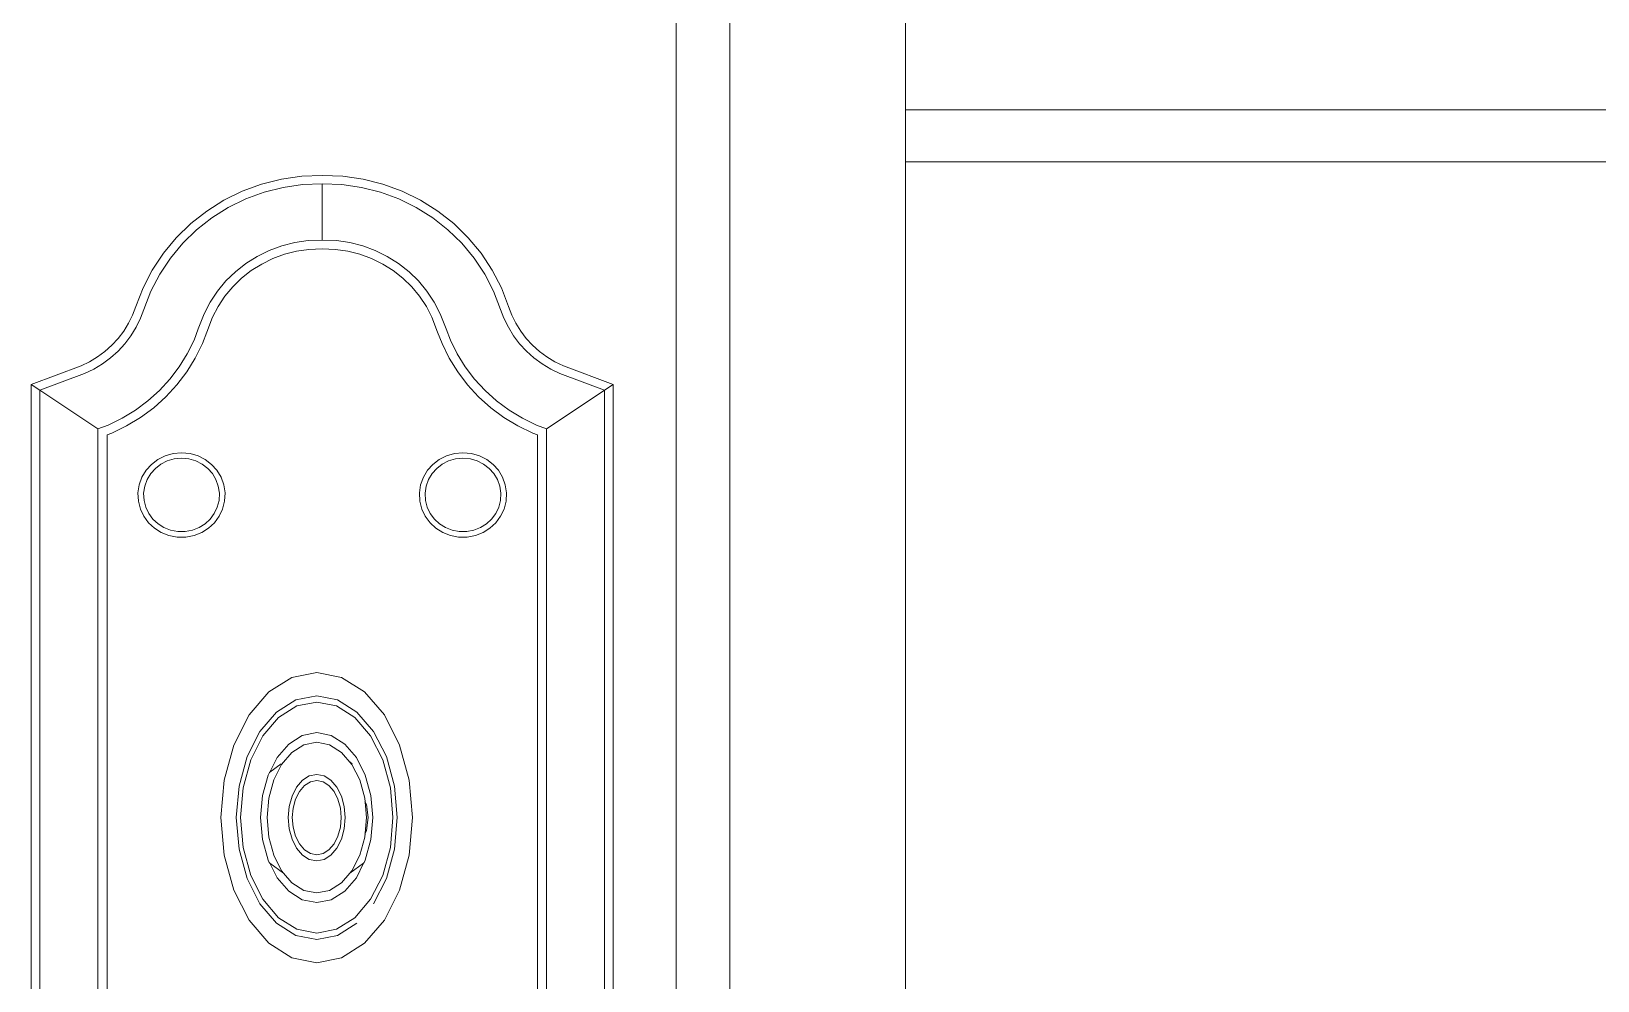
# Model space of a CAD drawing. Header units: inches. Extents: x -5096374 to -5070857, y -3259973 to -3243900.
# Drawn here: x -5079202.65 to -5079195.26, y -3259136.12 to -3259131.65 of the extents above; entities that cross this region are included whole.
import ezdxf

# ---------------------------------------------------------------- set-up
doc = ezdxf.new("R2010")
doc.units = ezdxf.units.IN
doc.header["$LTSCALE"] = 2
doc.header["$MEASUREMENT"] = 0
doc.layers.add('window', color=4, linetype='CONTINUOUS', lineweight=13)

msp = doc.modelspace()

# ---------------------------------------------------------------- linework, layer by layer
at = {"layer": 'window'}
for p, q in [((-5079199.6063, -3259099.7818), (-5079199.6063, -3259140.0962)), ((-5079199.3543, -3259140.0962), (-5079199.3543, -3259100.0262)), ((-5079198.5263, -3259140.0962), (-5079198.5263, -3259100.8295)), ((-5079198.5263, -3259132.0155), (-5079187.5705, -3259132.0155)), ((-5079198.5263, -3259132.26), (-5079187.8225, -3259132.26)), ((-5079201.5617, -3259132.3661), (-5079201.6523, -3259132.3993)), ((-5079201.468, -3259132.3424), (-5079201.5617, -3259132.3661)), ((-5079201.3722, -3259132.3285), (-5079201.468, -3259132.3424)), ((-5079201.3684, -3259132.3676), (-5079201.4599, -3259132.3809)), ((-5079201.2755, -3259132.3246), (-5079201.3722, -3259132.3285)), ((-5079201.2755, -3259132.3638), (-5079201.3684, -3259132.3676)), ((-5079201.1787, -3259132.3285), (-5079201.2755, -3259132.3246)), ((-5079201.1826, -3259132.3676), (-5079201.2755, -3259132.3638)), ((-5079201.2755, -3259132.3638), (-5079201.2755, -3259132.6293)), ((-5079201.0911, -3259132.3809), (-5079201.1826, -3259132.3676)), ((-5079201.083, -3259132.3424), (-5079201.1787, -3259132.3285)), ((-5079200.9893, -3259132.3661), (-5079201.083, -3259132.3424)), ((-5079200.8987, -3259132.3993), (-5079200.9893, -3259132.3661)), ((-5079201.7387, -3259132.4417), (-5079201.82, -3259132.4927)), ((-5079201.6523, -3259132.3993), (-5079201.7387, -3259132.4417)), ((-5079201.636, -3259132.4353), (-5079201.7186, -3259132.4757)), ((-5079201.5494, -3259132.4036), (-5079201.636, -3259132.4353)), ((-5079201.4599, -3259132.3809), (-5079201.5494, -3259132.4036)), ((-5079201.0016, -3259132.4036), (-5079201.0911, -3259132.3809)), ((-5079200.915, -3259132.4353), (-5079201.0016, -3259132.4036)), ((-5079200.8324, -3259132.4757), (-5079200.915, -3259132.4353)), ((-5079200.8123, -3259132.4417), (-5079200.8987, -3259132.3993)), ((-5079200.731, -3259132.4927), (-5079200.8123, -3259132.4417)), ((-5079201.82, -3259132.4927), (-5079201.8953, -3259132.5518)), ((-5079201.7963, -3259132.5245), (-5079201.8682, -3259132.581)), ((-5079201.7186, -3259132.4757), (-5079201.7963, -3259132.5245)), ((-5079200.7547, -3259132.5245), (-5079200.8324, -3259132.4757)), ((-5079200.6828, -3259132.581), (-5079200.7547, -3259132.5245)), ((-5079200.6557, -3259132.5518), (-5079200.731, -3259132.4927)), ((-5079201.8953, -3259132.5518), (-5079201.9637, -3259132.6183)), ((-5079201.8682, -3259132.581), (-5079201.9335, -3259132.6445)), ((-5079200.6175, -3259132.6445), (-5079200.6828, -3259132.581)), ((-5079200.5873, -3259132.6183), (-5079200.6557, -3259132.5518)), ((-5079201.9637, -3259132.6183), (-5079202.0244, -3259132.6915)), ((-5079201.9335, -3259132.6445), (-5079201.9915, -3259132.7144)), ((-5079201.4664, -3259132.6566), (-5079201.5257, -3259132.6784)), ((-5079201.405, -3259132.6411), (-5079201.4664, -3259132.6566)), ((-5079201.3423, -3259132.632), (-5079201.405, -3259132.6411)), ((-5079201.3964, -3259132.6821), (-5079201.3382, -3259132.6736)), ((-5079201.2755, -3259132.6293), (-5079201.3423, -3259132.632)), ((-5079201.3382, -3259132.6736), (-5079201.2755, -3259132.671)), ((-5079201.2087, -3259132.632), (-5079201.2755, -3259132.6293)), ((-5079201.2755, -3259132.671), (-5079201.2128, -3259132.6736)), ((-5079201.2128, -3259132.6736), (-5079201.1546, -3259132.6821)), ((-5079201.1459, -3259132.6411), (-5079201.2087, -3259132.632)), ((-5079201.0846, -3259132.6566), (-5079201.1459, -3259132.6411)), ((-5079201.0253, -3259132.6784), (-5079201.0846, -3259132.6566)), ((-5079200.5595, -3259132.7144), (-5079200.6175, -3259132.6445)), ((-5079200.5266, -3259132.6915), (-5079200.5873, -3259132.6183)), ((-5079202.0244, -3259132.6915), (-5079202.0767, -3259132.7705)), ((-5079201.9915, -3259132.7144), (-5079202.0416, -3259132.79)), ((-5079201.6356, -3259132.7395), (-5079201.6849, -3259132.7782)), ((-5079201.5823, -3259132.7061), (-5079201.6356, -3259132.7395)), ((-5079201.6103, -3259132.7733), (-5079201.5609, -3259132.7423)), ((-5079201.5257, -3259132.6784), (-5079201.5823, -3259132.7061)), ((-5079201.5609, -3259132.7423), (-5079201.5084, -3259132.7166)), ((-5079201.5084, -3259132.7166), (-5079201.4534, -3259132.6964)), ((-5079201.4534, -3259132.6964), (-5079201.3964, -3259132.6821)), ((-5079201.1546, -3259132.6821), (-5079201.0976, -3259132.6964)), ((-5079201.0976, -3259132.6964), (-5079201.0426, -3259132.7166)), ((-5079201.0426, -3259132.7166), (-5079200.9901, -3259132.7423)), ((-5079200.9687, -3259132.7061), (-5079201.0253, -3259132.6784)), ((-5079200.9901, -3259132.7423), (-5079200.9407, -3259132.7733)), ((-5079200.9154, -3259132.7395), (-5079200.9687, -3259132.7061)), ((-5079200.8661, -3259132.7782), (-5079200.9154, -3259132.7395)), ((-5079200.5094, -3259132.79), (-5079200.5595, -3259132.7144)), ((-5079200.4743, -3259132.7705), (-5079200.5266, -3259132.6915)), ((-5079202.0767, -3259132.7705), (-5079202.1201, -3259132.8545)), ((-5079202.0416, -3259132.79), (-5079202.083, -3259132.8702)), ((-5079201.7297, -3259132.8218), (-5079201.7694, -3259132.8697)), ((-5079201.6849, -3259132.7782), (-5079201.7297, -3259132.8218)), ((-5079201.6976, -3259132.8497), (-5079201.656, -3259132.8093)), ((-5079201.656, -3259132.8093), (-5079201.6103, -3259132.7733)), ((-5079200.9407, -3259132.7733), (-5079200.8949, -3259132.8093)), ((-5079200.8949, -3259132.8093), (-5079200.8534, -3259132.8497)), ((-5079200.8213, -3259132.8218), (-5079200.8661, -3259132.7782)), ((-5079200.7816, -3259132.8697), (-5079200.8213, -3259132.8218)), ((-5079200.468, -3259132.8702), (-5079200.5094, -3259132.79)), ((-5079200.4308, -3259132.8545), (-5079200.4743, -3259132.7705)), ((-5079202.1201, -3259132.8545), (-5079202.1541, -3259132.9424)), ((-5079202.083, -3259132.8702), (-5079202.1162, -3259132.9561)), ((-5079201.7694, -3259132.8697), (-5079201.8037, -3259132.9215)), ((-5079201.7663, -3259132.9421), (-5079201.7345, -3259132.8941)), ((-5079201.7345, -3259132.8941), (-5079201.6976, -3259132.8497)), ((-5079200.8534, -3259132.8497), (-5079200.8165, -3259132.8941)), ((-5079200.8165, -3259132.8941), (-5079200.7847, -3259132.9421)), ((-5079200.7473, -3259132.9215), (-5079200.7816, -3259132.8697)), ((-5079200.4348, -3259132.9561), (-5079200.468, -3259132.8702)), ((-5079200.3969, -3259132.9424), (-5079200.4308, -3259132.8545)), ((-5079202.1541, -3259132.9424), (-5079202.1694, -3259132.9828)), ((-5079202.1162, -3259132.9561), (-5079202.1321, -3259132.9981)), ((-5079201.8037, -3259132.9215), (-5079201.8321, -3259132.9765)), ((-5079201.7927, -3259132.9932), (-5079201.7663, -3259132.9421)), ((-5079200.7847, -3259132.9421), (-5079200.7583, -3259132.9932)), ((-5079200.7189, -3259132.9765), (-5079200.7473, -3259132.9215)), ((-5079200.4189, -3259132.9981), (-5079200.4348, -3259132.9561)), ((-5079200.3816, -3259132.9828), (-5079200.3969, -3259132.9424)), ((-5079202.1886, -3259133.0216), (-5079202.2114, -3259133.0584)), ((-5079202.1694, -3259132.9828), (-5079202.1886, -3259133.0216)), ((-5079202.1529, -3259133.0402), (-5079202.1777, -3259133.0802)), ((-5079202.1321, -3259132.9981), (-5079202.1529, -3259133.0402)), ((-5079201.8321, -3259132.9765), (-5079201.8599, -3259133.0484)), ((-5079201.8196, -3259133.0629), (-5079201.7927, -3259132.9932)), ((-5079200.7583, -3259132.9932), (-5079200.7314, -3259133.0629)), ((-5079200.6911, -3259133.0484), (-5079200.7189, -3259132.9765)), ((-5079200.3981, -3259133.0402), (-5079200.4189, -3259132.9981)), ((-5079200.3733, -3259133.0802), (-5079200.3981, -3259133.0402)), ((-5079200.3624, -3259133.0216), (-5079200.3816, -3259132.9828)), ((-5079200.3396, -3259133.0584), (-5079200.3624, -3259133.0216)), ((-5079202.2377, -3259133.093), (-5079202.2673, -3259133.1251)), ((-5079202.2063, -3259133.1178), (-5079202.2384, -3259133.1526)), ((-5079202.2114, -3259133.0584), (-5079202.2377, -3259133.093)), ((-5079202.1777, -3259133.0802), (-5079202.2063, -3259133.1178)), ((-5079201.88, -3259133.1014), (-5079201.912, -3259133.1661)), ((-5079201.8599, -3259133.0484), (-5079201.88, -3259133.1014)), ((-5079201.8741, -3259133.1859), (-5079201.8403, -3259133.1176)), ((-5079201.8403, -3259133.1176), (-5079201.8196, -3259133.0629)), ((-5079200.7314, -3259133.0629), (-5079200.7106, -3259133.1176)), ((-5079200.7106, -3259133.1176), (-5079200.6769, -3259133.1859)), ((-5079200.671, -3259133.1014), (-5079200.6911, -3259133.0484)), ((-5079200.639, -3259133.1661), (-5079200.671, -3259133.1014)), ((-5079200.3447, -3259133.1178), (-5079200.3733, -3259133.0802)), ((-5079200.3126, -3259133.1526), (-5079200.3447, -3259133.1178)), ((-5079200.3133, -3259133.093), (-5079200.3396, -3259133.0584)), ((-5079200.2837, -3259133.1251), (-5079200.3133, -3259133.093)), ((-5079202.335, -3259133.1803), (-5079202.3727, -3259133.2031)), ((-5079202.2998, -3259133.1543), (-5079202.335, -3259133.1803)), ((-5079202.2738, -3259133.1843), (-5079202.312, -3259133.2126)), ((-5079202.2673, -3259133.1251), (-5079202.2998, -3259133.1543)), ((-5079202.2384, -3259133.1526), (-5079202.2738, -3259133.1843)), ((-5079201.912, -3259133.1661), (-5079201.9501, -3259133.2276)), ((-5079201.9143, -3259133.2508), (-5079201.8741, -3259133.1859)), ((-5079200.6769, -3259133.1859), (-5079200.6367, -3259133.2508)), ((-5079200.6009, -3259133.2276), (-5079200.639, -3259133.1661)), ((-5079200.2772, -3259133.1843), (-5079200.3126, -3259133.1526)), ((-5079200.2512, -3259133.1543), (-5079200.2837, -3259133.1251)), ((-5079200.239, -3259133.2126), (-5079200.2772, -3259133.1843)), ((-5079200.2159, -3259133.1803), (-5079200.2512, -3259133.1543)), ((-5079200.1783, -3259133.2031), (-5079200.2159, -3259133.1803)), ((-5079202.4123, -3259133.2223), (-5079202.6471, -3259133.3103)), ((-5079202.3959, -3259133.2582), (-5079202.6067, -3259133.3372)), ((-5079202.3727, -3259133.2031), (-5079202.4123, -3259133.2223)), ((-5079202.3529, -3259133.2374), (-5079202.3959, -3259133.2582)), ((-5079202.312, -3259133.2126), (-5079202.3529, -3259133.2374)), ((-5079201.9501, -3259133.2276), (-5079201.994, -3259133.2853)), ((-5079201.9606, -3259133.3117), (-5079201.9143, -3259133.2508)), ((-5079200.6367, -3259133.2508), (-5079200.5904, -3259133.3117)), ((-5079200.557, -3259133.2853), (-5079200.6009, -3259133.2276)), ((-5079200.1981, -3259133.2374), (-5079200.239, -3259133.2126)), ((-5079200.155, -3259133.2582), (-5079200.1981, -3259133.2374)), ((-5079200.1387, -3259133.2223), (-5079200.1783, -3259133.2031)), ((-5079199.9443, -3259133.3372), (-5079200.155, -3259133.2582)), ((-5079199.9039, -3259133.3103), (-5079200.1387, -3259133.2223)), ((-5079202.6471, -3259133.3103), (-5079202.6067, -3259133.3372)), ((-5079202.6471, -3259133.3103), (-5079202.6471, -3259140.0962)), ((-5079202.6067, -3259133.3372), (-5079202.6067, -3259140.0962)), ((-5079202.6067, -3259133.3372), (-5079202.3333, -3259133.5191)), ((-5079202.0433, -3259133.3388), (-5079202.0976, -3259133.3875)), ((-5079201.994, -3259133.2853), (-5079202.0433, -3259133.3388)), ((-5079202.0126, -3259133.3681), (-5079201.9606, -3259133.3117)), ((-5079200.5904, -3259133.3117), (-5079200.5384, -3259133.3681)), ((-5079200.5077, -3259133.3388), (-5079200.557, -3259133.2853)), ((-5079200.4534, -3259133.3875), (-5079200.5077, -3259133.3388)), ((-5079199.9039, -3259133.3103), (-5079200.2177, -3259133.5191)), ((-5079199.9449, -3259139.5134), (-5079199.9443, -3259133.3372)), ((-5079199.9039, -3259139.5262), (-5079199.9039, -3259133.3103)), ((-5079202.0976, -3259133.3875), (-5079202.1564, -3259133.4311)), ((-5079202.0699, -3259133.4195), (-5079202.0126, -3259133.3681)), ((-5079200.5384, -3259133.3681), (-5079200.4811, -3259133.4195)), ((-5079200.3946, -3259133.4311), (-5079200.4534, -3259133.3875)), ((-5079202.2192, -3259133.469), (-5079202.2853, -3259133.5011)), ((-5079202.1564, -3259133.4311), (-5079202.2192, -3259133.469)), ((-5079202.1981, -3259133.5055), (-5079202.1319, -3259133.4654)), ((-5079202.1319, -3259133.4654), (-5079202.0699, -3259133.4195)), ((-5079200.4811, -3259133.4195), (-5079200.4191, -3259133.4654)), ((-5079200.4191, -3259133.4654), (-5079200.3528, -3259133.5055)), ((-5079200.3318, -3259133.469), (-5079200.3946, -3259133.4311)), ((-5079200.2656, -3259133.5011), (-5079200.3318, -3259133.469)), ((-5079202.2853, -3259133.5011), (-5079202.3333, -3259133.5191)), ((-5079202.3333, -3259133.5191), (-5079202.3333, -3259140.0962)), ((-5079202.2903, -3259133.5477), (-5079202.268, -3259133.5393)), ((-5079202.2903, -3259140.0962), (-5079202.2903, -3259133.5477)), ((-5079202.268, -3259133.5393), (-5079202.1981, -3259133.5055)), ((-5079200.3528, -3259133.5055), (-5079200.283, -3259133.5393)), ((-5079200.283, -3259133.5393), (-5079200.2607, -3259133.5477)), ((-5079200.2177, -3259133.5191), (-5079200.2656, -3259133.5011)), ((-5079200.2607, -3259133.5477), (-5079200.2607, -3259139.6138)), ((-5079200.2177, -3259139.5971), (-5079200.2177, -3259133.5191)), ((-5079201.9791, -3259133.6353), (-5079201.9389, -3259133.6315)), ((-5079201.9389, -3259133.6315), (-5079201.8987, -3259133.6353)), ((-5079200.6523, -3259133.6353), (-5079200.6121, -3259133.6315)), ((-5079200.6121, -3259133.6315), (-5079200.5719, -3259133.6353)), ((-5079202.1059, -3259133.7147), (-5079202.0808, -3259133.6867)), ((-5079202.0842, -3259133.7297), (-5079202.0624, -3259133.7054)), ((-5079202.0808, -3259133.6867), (-5079202.0508, -3259133.6636)), ((-5079202.0624, -3259133.7054), (-5079202.0363, -3259133.6853)), ((-5079202.0508, -3259133.6636), (-5079202.0167, -3259133.6463)), ((-5079202.0363, -3259133.6853), (-5079202.0066, -3259133.6702)), ((-5079202.0167, -3259133.6463), (-5079201.9791, -3259133.6353)), ((-5079202.0066, -3259133.6702), (-5079201.9739, -3259133.6607)), ((-5079201.9739, -3259133.6607), (-5079201.9389, -3259133.6574)), ((-5079201.9389, -3259133.6574), (-5079201.9039, -3259133.6607)), ((-5079201.9039, -3259133.6607), (-5079201.8713, -3259133.6702)), ((-5079201.8987, -3259133.6353), (-5079201.8612, -3259133.6463)), ((-5079201.8713, -3259133.6702), (-5079201.8416, -3259133.6853)), ((-5079201.8612, -3259133.6463), (-5079201.827, -3259133.6636)), ((-5079201.8416, -3259133.6853), (-5079201.8155, -3259133.7054)), ((-5079201.827, -3259133.6636), (-5079201.797, -3259133.6867)), ((-5079201.8155, -3259133.7054), (-5079201.7936, -3259133.7297)), ((-5079201.797, -3259133.6867), (-5079201.7719, -3259133.7147)), ((-5079200.7791, -3259133.7147), (-5079200.754, -3259133.6867)), ((-5079200.7574, -3259133.7297), (-5079200.7355, -3259133.7054)), ((-5079200.754, -3259133.6867), (-5079200.724, -3259133.6636)), ((-5079200.7355, -3259133.7054), (-5079200.7094, -3259133.6853)), ((-5079200.724, -3259133.6636), (-5079200.6898, -3259133.6463)), ((-5079200.7094, -3259133.6853), (-5079200.6797, -3259133.6702)), ((-5079200.6898, -3259133.6463), (-5079200.6523, -3259133.6353)), ((-5079200.6797, -3259133.6702), (-5079200.647, -3259133.6607)), ((-5079200.647, -3259133.6607), (-5079200.6121, -3259133.6574)), ((-5079200.6121, -3259133.6574), (-5079200.5771, -3259133.6607)), ((-5079200.5771, -3259133.6607), (-5079200.5444, -3259133.6702)), ((-5079200.5719, -3259133.6353), (-5079200.5343, -3259133.6463)), ((-5079200.5444, -3259133.6702), (-5079200.5147, -3259133.6853)), ((-5079200.5343, -3259133.6463), (-5079200.5002, -3259133.6636)), ((-5079200.5147, -3259133.6853), (-5079200.4886, -3259133.7054)), ((-5079200.5002, -3259133.6636), (-5079200.4702, -3259133.6867)), ((-5079200.4886, -3259133.7054), (-5079200.4668, -3259133.7297)), ((-5079200.4702, -3259133.6867), (-5079200.4451, -3259133.7147)), ((-5079202.1384, -3259133.7825), (-5079202.1254, -3259133.7469)), ((-5079202.1254, -3259133.7469), (-5079202.1059, -3259133.7147)), ((-5079202.1124, -3259133.7888), (-5079202.1011, -3259133.7577)), ((-5079202.1011, -3259133.7577), (-5079202.0842, -3259133.7297)), ((-5079201.7936, -3259133.7297), (-5079201.7767, -3259133.7577)), ((-5079201.7767, -3259133.7577), (-5079201.7654, -3259133.7888)), ((-5079201.7719, -3259133.7147), (-5079201.7525, -3259133.7469)), ((-5079201.7525, -3259133.7469), (-5079201.7395, -3259133.7825)), ((-5079200.8115, -3259133.7825), (-5079200.7985, -3259133.7469)), ((-5079200.7985, -3259133.7469), (-5079200.7791, -3259133.7147)), ((-5079200.7856, -3259133.7888), (-5079200.7743, -3259133.7577)), ((-5079200.7743, -3259133.7577), (-5079200.7574, -3259133.7297)), ((-5079200.4668, -3259133.7297), (-5079200.4499, -3259133.7577)), ((-5079200.4499, -3259133.7577), (-5079200.4386, -3259133.7888)), ((-5079200.4451, -3259133.7147), (-5079200.4257, -3259133.7469)), ((-5079200.4257, -3259133.7469), (-5079200.4126, -3259133.7825)), ((-5079202.1442, -3259133.821), (-5079202.1384, -3259133.7825)), ((-5079202.1422, -3259133.8604), (-5079202.1442, -3259133.821)), ((-5079202.1175, -3259133.8222), (-5079202.1124, -3259133.7888)), ((-5079202.1158, -3259133.8565), (-5079202.1175, -3259133.8222)), ((-5079201.7654, -3259133.7888), (-5079201.7603, -3259133.8222)), ((-5079201.7603, -3259133.8222), (-5079201.7621, -3259133.8565)), ((-5079201.7395, -3259133.7825), (-5079201.7337, -3259133.821)), ((-5079201.7337, -3259133.821), (-5079201.7356, -3259133.8604)), ((-5079200.8174, -3259133.821), (-5079200.8115, -3259133.7825)), ((-5079200.8154, -3259133.8604), (-5079200.8174, -3259133.821)), ((-5079200.7907, -3259133.8222), (-5079200.7856, -3259133.7888)), ((-5079200.789, -3259133.8565), (-5079200.7907, -3259133.8222)), ((-5079200.4386, -3259133.7888), (-5079200.4335, -3259133.8222)), ((-5079200.4335, -3259133.8222), (-5079200.4352, -3259133.8565)), ((-5079200.4068, -3259133.821), (-5079200.4126, -3259133.7825)), ((-5079200.4068, -3259133.821), (-5079200.4088, -3259133.8604)), ((-5079202.1327, -3259133.8975), (-5079202.1422, -3259133.8604)), ((-5079202.1164, -3259133.9315), (-5079202.1327, -3259133.8975)), ((-5079202.1075, -3259133.8888), (-5079202.1158, -3259133.8565)), ((-5079202.0933, -3259133.9184), (-5079202.1075, -3259133.8888)), ((-5079202.0739, -3259133.9446), (-5079202.0933, -3259133.9184)), ((-5079201.7845, -3259133.9184), (-5079201.804, -3259133.9446)), ((-5079201.7703, -3259133.8888), (-5079201.7845, -3259133.9184)), ((-5079201.7621, -3259133.8565), (-5079201.7703, -3259133.8888)), ((-5079201.7615, -3259133.9315), (-5079201.7452, -3259133.8975)), ((-5079201.7356, -3259133.8604), (-5079201.7452, -3259133.8975)), ((-5079200.8059, -3259133.8975), (-5079200.8154, -3259133.8604)), ((-5079200.7895, -3259133.9315), (-5079200.8059, -3259133.8975)), ((-5079200.7807, -3259133.8888), (-5079200.789, -3259133.8565)), ((-5079200.7665, -3259133.9184), (-5079200.7807, -3259133.8888)), ((-5079200.747, -3259133.9446), (-5079200.7665, -3259133.9184)), ((-5079200.4577, -3259133.9184), (-5079200.4771, -3259133.9446)), ((-5079200.4435, -3259133.8888), (-5079200.4577, -3259133.9184)), ((-5079200.4352, -3259133.8565), (-5079200.4435, -3259133.8888)), ((-5079200.4183, -3259133.8975), (-5079200.4346, -3259133.9315)), ((-5079200.4088, -3259133.8604), (-5079200.4183, -3259133.8975)), ((-5079202.094, -3259133.9617), (-5079202.1164, -3259133.9315)), ((-5079202.0664, -3259133.9873), (-5079202.094, -3259133.9617)), ((-5079202.0498, -3259133.9669), (-5079202.0739, -3259133.9446)), ((-5079202.0342, -3259134.0076), (-5079202.0664, -3259133.9873)), ((-5079202.0218, -3259133.9846), (-5079202.0498, -3259133.9669)), ((-5079201.9906, -3259133.9969), (-5079202.0218, -3259133.9846)), ((-5079201.9567, -3259134.0035), (-5079201.9906, -3259133.9969)), ((-5079201.9212, -3259134.0035), (-5079201.9567, -3259134.0035)), ((-5079201.8873, -3259133.9969), (-5079201.9212, -3259134.0035)), ((-5079201.856, -3259133.9846), (-5079201.8873, -3259133.9969)), ((-5079201.828, -3259133.9669), (-5079201.856, -3259133.9846)), ((-5079201.8114, -3259133.9873), (-5079201.8436, -3259134.0076)), ((-5079201.804, -3259133.9446), (-5079201.828, -3259133.9669)), ((-5079201.7838, -3259133.9617), (-5079201.8114, -3259133.9873)), ((-5079201.7615, -3259133.9315), (-5079201.7838, -3259133.9617)), ((-5079200.7672, -3259133.9617), (-5079200.7895, -3259133.9315)), ((-5079200.7396, -3259133.9873), (-5079200.7672, -3259133.9617)), ((-5079200.723, -3259133.9669), (-5079200.747, -3259133.9446)), ((-5079200.7074, -3259134.0076), (-5079200.7396, -3259133.9873)), ((-5079200.695, -3259133.9846), (-5079200.723, -3259133.9669)), ((-5079200.6637, -3259133.9969), (-5079200.695, -3259133.9846)), ((-5079200.6298, -3259134.0035), (-5079200.6637, -3259133.9969)), ((-5079200.5943, -3259134.0035), (-5079200.6298, -3259134.0035)), ((-5079200.5604, -3259133.9969), (-5079200.5943, -3259134.0035)), ((-5079200.5292, -3259133.9846), (-5079200.5604, -3259133.9969)), ((-5079200.5012, -3259133.9669), (-5079200.5292, -3259133.9846)), ((-5079200.4846, -3259133.9873), (-5079200.5168, -3259134.0076)), ((-5079200.4771, -3259133.9446), (-5079200.5012, -3259133.9669)), ((-5079200.457, -3259133.9617), (-5079200.4846, -3259133.9873)), ((-5079200.4346, -3259133.9315), (-5079200.457, -3259133.9617)), ((-5079201.9983, -3259134.0218), (-5079202.0342, -3259134.0076)), ((-5079201.9593, -3259134.0293), (-5079201.9983, -3259134.0218)), ((-5079201.9185, -3259134.0293), (-5079201.9593, -3259134.0293)), ((-5079201.8796, -3259134.0218), (-5079201.9185, -3259134.0293)), ((-5079201.8436, -3259134.0076), (-5079201.8796, -3259134.0218)), ((-5079200.6714, -3259134.0218), (-5079200.7074, -3259134.0076)), ((-5079200.6325, -3259134.0293), (-5079200.6714, -3259134.0218)), ((-5079200.5917, -3259134.0293), (-5079200.6325, -3259134.0293)), ((-5079200.5527, -3259134.0218), (-5079200.5917, -3259134.0293)), ((-5079200.5168, -3259134.0076), (-5079200.5527, -3259134.0218)), ((-5079201.3016, -3259134.6677), (-5079201.4184, -3259134.691)), ((-5079201.1847, -3259134.691), (-5079201.3016, -3259134.6677)), ((-5079201.4184, -3259134.691), (-5079201.5273, -3259134.7593)), ((-5079201.0759, -3259134.7593), (-5079201.1847, -3259134.691)), ((-5079201.5273, -3259134.7593), (-5079201.6208, -3259134.8681)), ((-5079201.3997, -3259134.7967), (-5079201.4912, -3259134.8542)), ((-5079201.3016, -3259134.7772), (-5079201.3997, -3259134.7967)), ((-5079201.3016, -3259134.8071), (-5079201.3946, -3259134.8256)), ((-5079201.2034, -3259134.7967), (-5079201.3016, -3259134.7772)), ((-5079201.2085, -3259134.8256), (-5079201.3016, -3259134.8071)), ((-5079201.112, -3259134.8542), (-5079201.2034, -3259134.7967)), ((-5079200.9824, -3259134.8681), (-5079201.0759, -3259134.7593)), ((-5079201.6208, -3259134.8681), (-5079201.6925, -3259135.0098)), ((-5079201.4912, -3259134.8542), (-5079201.5697, -3259134.9455)), ((-5079201.4813, -3259134.8801), (-5079201.5558, -3259134.9667)), ((-5079201.3946, -3259134.8256), (-5079201.4813, -3259134.8801)), ((-5079201.1219, -3259134.8801), (-5079201.2085, -3259134.8256)), ((-5079201.0474, -3259134.9667), (-5079201.1219, -3259134.8801)), ((-5079201.0334, -3259134.9455), (-5079201.112, -3259134.8542)), ((-5079200.9106, -3259135.0098), (-5079200.9824, -3259134.8681)), ((-5079201.5697, -3259134.9455), (-5079201.63, -3259135.0645)), ((-5079201.3016, -3259134.9513), (-5079201.37, -3259134.965)), ((-5079201.2332, -3259134.965), (-5079201.3016, -3259134.9513)), ((-5079200.9732, -3259135.0645), (-5079201.0334, -3259134.9455)), ((-5079201.6925, -3259135.0098), (-5079201.7376, -3259135.1748)), ((-5079201.5558, -3259134.9667), (-5079201.6129, -3259135.0795)), ((-5079201.4337, -3259135.005), (-5079201.4885, -3259135.0686)), ((-5079201.37, -3259134.965), (-5079201.4337, -3259135.005)), ((-5079201.3622, -3259135.009), (-5079201.4187, -3259135.0445)), ((-5079201.3016, -3259134.9969), (-5079201.3622, -3259135.009)), ((-5079201.241, -3259135.009), (-5079201.3016, -3259134.9969)), ((-5079201.1845, -3259135.0445), (-5079201.241, -3259135.009)), ((-5079201.1694, -3259135.005), (-5079201.2332, -3259134.965)), ((-5079201.1147, -3259135.0686), (-5079201.1694, -3259135.005)), ((-5079200.9903, -3259135.0795), (-5079201.0474, -3259134.9667)), ((-5079200.8655, -3259135.1748), (-5079200.9106, -3259135.0098)), ((-5079201.63, -3259135.0645), (-5079201.6679, -3259135.2032)), ((-5079201.6129, -3259135.0795), (-5079201.6488, -3259135.2109)), ((-5079201.4885, -3259135.0686), (-5079201.5226, -3259135.1374)), ((-5079201.5226, -3259135.1374), (-5079201.4693, -3259135.0977)), ((-5079201.4672, -3259135.1009), (-5079201.5044, -3259135.1744)), ((-5079201.4187, -3259135.0445), (-5079201.4672, -3259135.1009)), ((-5079201.136, -3259135.1009), (-5079201.1845, -3259135.0445)), ((-5079201.1463, -3259135.0888), (-5079201.1453, -3259135.0892)), ((-5079201.1453, -3259135.0892), (-5079201.1339, -3259135.0977)), ((-5079201.0987, -3259135.1744), (-5079201.136, -3259135.1009)), ((-5079201.0727, -3259135.1516), (-5079201.1147, -3259135.0686)), ((-5079200.9544, -3259135.2109), (-5079200.9903, -3259135.0795)), ((-5079200.9353, -3259135.2032), (-5079200.9732, -3259135.0645)), ((-5079201.7376, -3259135.1748), (-5079201.753, -3259135.3519)), ((-5079201.5305, -3259135.1516), (-5079201.5569, -3259135.2482)), ((-5079201.5245, -3259135.1399), (-5079201.5305, -3259135.1516)), ((-5079201.5044, -3259135.1744), (-5079201.5278, -3259135.26)), ((-5079201.5245, -3259135.1399), (-5079201.5226, -3259135.1374)), ((-5079201.3688, -3259135.1755), (-5079201.3966, -3259135.2079)), ((-5079201.3364, -3259135.1552), (-5079201.3688, -3259135.1755)), ((-5079201.3314, -3259135.183), (-5079201.3593, -3259135.2005)), ((-5079201.3016, -3259135.1482), (-5079201.3364, -3259135.1552)), ((-5079201.3016, -3259135.177), (-5079201.3314, -3259135.183)), ((-5079201.2668, -3259135.1552), (-5079201.3016, -3259135.1482)), ((-5079201.2717, -3259135.183), (-5079201.3016, -3259135.177)), ((-5079201.2439, -3259135.2005), (-5079201.2717, -3259135.183)), ((-5079201.2344, -3259135.1755), (-5079201.2668, -3259135.1552)), ((-5079201.2066, -3259135.2079), (-5079201.2344, -3259135.1755)), ((-5079201.0753, -3259135.26), (-5079201.0987, -3259135.1744)), ((-5079201.0463, -3259135.2482), (-5079201.0727, -3259135.1516)), ((-5079200.8502, -3259135.3519), (-5079200.8655, -3259135.1748)), ((-5079201.6679, -3259135.2032), (-5079201.6808, -3259135.3519)), ((-5079201.6488, -3259135.2109), (-5079201.6611, -3259135.3519)), ((-5079201.5569, -3259135.2482), (-5079201.5659, -3259135.3519)), ((-5079201.418, -3259135.2501), (-5079201.4314, -3259135.2992)), ((-5079201.3966, -3259135.2079), (-5079201.418, -3259135.2501)), ((-5079201.3832, -3259135.2283), (-5079201.4015, -3259135.2645)), ((-5079201.3593, -3259135.2005), (-5079201.3832, -3259135.2283)), ((-5079201.22, -3259135.2283), (-5079201.2439, -3259135.2005)), ((-5079201.2017, -3259135.2645), (-5079201.22, -3259135.2283)), ((-5079201.1852, -3259135.2501), (-5079201.2066, -3259135.2079)), ((-5079201.1718, -3259135.2992), (-5079201.1852, -3259135.2501)), ((-5079201.0373, -3259135.3519), (-5079201.0463, -3259135.2482)), ((-5079200.9421, -3259135.3519), (-5079200.9544, -3259135.2109)), ((-5079200.9224, -3259135.3519), (-5079200.9353, -3259135.2032)), ((-5079201.5278, -3259135.26), (-5079201.5358, -3259135.3519)), ((-5079201.4314, -3259135.2992), (-5079201.436, -3259135.3519)), ((-5079201.413, -3259135.3067), (-5079201.417, -3259135.3519)), ((-5079201.4015, -3259135.2645), (-5079201.413, -3259135.3067)), ((-5079201.1901, -3259135.3067), (-5079201.2017, -3259135.2645)), ((-5079201.1862, -3259135.3519), (-5079201.1901, -3259135.3067)), ((-5079201.1672, -3259135.3519), (-5079201.1718, -3259135.2992)), ((-5079201.0674, -3259135.3519), (-5079201.0753, -3259135.26)), ((-5079201.0669, -3259135.2908), (-5079201.0741, -3259135.2738)), ((-5079201.0586, -3259135.3518), (-5079201.0669, -3259135.2908)), ((-5079201.753, -3259135.3519), (-5079201.7376, -3259135.529)), ((-5079201.6808, -3259135.3519), (-5079201.6679, -3259135.5007)), ((-5079201.6611, -3259135.3519), (-5079201.6488, -3259135.4929)), ((-5079201.5659, -3259135.3519), (-5079201.5569, -3259135.4556)), ((-5079201.5358, -3259135.3519), (-5079201.5278, -3259135.4438)), ((-5079201.436, -3259135.3519), (-5079201.4314, -3259135.4046)), ((-5079201.4314, -3259135.4046), (-5079201.418, -3259135.4538)), ((-5079201.417, -3259135.3519), (-5079201.413, -3259135.3972)), ((-5079201.413, -3259135.3972), (-5079201.4015, -3259135.4394)), ((-5079201.2017, -3259135.4394), (-5079201.1901, -3259135.3972)), ((-5079201.1901, -3259135.3972), (-5079201.1862, -3259135.3519)), ((-5079201.1852, -3259135.4538), (-5079201.1718, -3259135.4046)), ((-5079201.1718, -3259135.4046), (-5079201.1672, -3259135.3519)), ((-5079201.0753, -3259135.4438), (-5079201.0674, -3259135.3519)), ((-5079201.0669, -3259135.4128), (-5079201.0586, -3259135.3518)), ((-5079201.0463, -3259135.4556), (-5079201.0373, -3259135.3519)), ((-5079200.9544, -3259135.4929), (-5079200.9421, -3259135.3519)), ((-5079200.9353, -3259135.5007), (-5079200.9224, -3259135.3519)), ((-5079200.8655, -3259135.529), (-5079200.8502, -3259135.3519)), ((-5079201.5569, -3259135.4556), (-5079201.5305, -3259135.5522)), ((-5079201.5278, -3259135.4438), (-5079201.5044, -3259135.5294)), ((-5079201.418, -3259135.4538), (-5079201.3966, -3259135.496)), ((-5079201.4015, -3259135.4394), (-5079201.3832, -3259135.4756)), ((-5079201.3832, -3259135.4756), (-5079201.3593, -3259135.5034)), ((-5079201.2439, -3259135.5034), (-5079201.22, -3259135.4756)), ((-5079201.22, -3259135.4756), (-5079201.2017, -3259135.4394)), ((-5079201.2066, -3259135.496), (-5079201.1852, -3259135.4538)), ((-5079201.0987, -3259135.5294), (-5079201.0753, -3259135.4438)), ((-5079201.0741, -3259135.4296), (-5079201.0669, -3259135.4128)), ((-5079201.0727, -3259135.5522), (-5079201.0463, -3259135.4556)), ((-5079201.7376, -3259135.529), (-5079201.6925, -3259135.694)), ((-5079201.6679, -3259135.5007), (-5079201.63, -3259135.6393)), ((-5079201.6488, -3259135.4929), (-5079201.6129, -3259135.6244)), ((-5079201.5305, -3259135.5522), (-5079201.525, -3259135.5631)), ((-5079201.5044, -3259135.5294), (-5079201.4672, -3259135.603)), ((-5079201.3966, -3259135.496), (-5079201.3688, -3259135.5283)), ((-5079201.3688, -3259135.5283), (-5079201.3364, -3259135.5487)), ((-5079201.3593, -3259135.5034), (-5079201.3314, -3259135.5209)), ((-5079201.3364, -3259135.5487), (-5079201.3016, -3259135.5556)), ((-5079201.3314, -3259135.5209), (-5079201.3016, -3259135.5268)), ((-5079201.3016, -3259135.5268), (-5079201.2717, -3259135.5209)), ((-5079201.3016, -3259135.5556), (-5079201.2668, -3259135.5487)), ((-5079201.2717, -3259135.5209), (-5079201.2439, -3259135.5034)), ((-5079201.2668, -3259135.5487), (-5079201.2344, -3259135.5283)), ((-5079201.2344, -3259135.5283), (-5079201.2066, -3259135.496)), ((-5079201.136, -3259135.603), (-5079201.0987, -3259135.5294)), ((-5079201.0782, -3259135.5631), (-5079201.0727, -3259135.5522)), ((-5079200.9903, -3259135.6244), (-5079200.9544, -3259135.4929)), ((-5079200.9732, -3259135.6393), (-5079200.9353, -3259135.5007)), ((-5079200.9106, -3259135.694), (-5079200.8655, -3259135.529)), ((-5079201.6129, -3259135.6244), (-5079201.5558, -3259135.7372)), ((-5079201.5226, -3259135.5661), (-5079201.525, -3259135.5631)), ((-5079201.4579, -3259135.6143), (-5079201.5226, -3259135.5661)), ((-5079201.5226, -3259135.5661), (-5079201.4885, -3259135.6352)), ((-5079201.4672, -3259135.603), (-5079201.4579, -3259135.6143)), ((-5079201.4579, -3259135.6143), (-5079201.4187, -3259135.6594)), ((-5079201.1845, -3259135.6594), (-5079201.1453, -3259135.6143)), ((-5079201.0806, -3259135.5661), (-5079201.1453, -3259135.6143)), ((-5079201.1453, -3259135.6143), (-5079201.136, -3259135.603)), ((-5079201.1147, -3259135.6352), (-5079201.0806, -3259135.5661)), ((-5079201.0782, -3259135.5631), (-5079201.0806, -3259135.5661)), ((-5079201.0474, -3259135.7372), (-5079200.9903, -3259135.6244)), ((-5079201.6925, -3259135.694), (-5079201.6208, -3259135.8358)), ((-5079201.63, -3259135.6393), (-5079201.5697, -3259135.7584)), ((-5079201.4885, -3259135.6352), (-5079201.4337, -3259135.6989)), ((-5079201.4337, -3259135.6989), (-5079201.37, -3259135.7389)), ((-5079201.4187, -3259135.6594), (-5079201.3622, -3259135.6949)), ((-5079201.3622, -3259135.6949), (-5079201.3016, -3259135.707)), ((-5079201.3016, -3259135.707), (-5079201.241, -3259135.6949)), ((-5079201.241, -3259135.6949), (-5079201.1845, -3259135.6594)), ((-5079201.2332, -3259135.7389), (-5079201.1694, -3259135.6989)), ((-5079201.1694, -3259135.6989), (-5079201.1147, -3259135.6352)), ((-5079201.0334, -3259135.7584), (-5079200.9732, -3259135.6393)), ((-5079200.9824, -3259135.8358), (-5079200.9106, -3259135.694)), ((-5079201.5697, -3259135.7584), (-5079201.4912, -3259135.8497)), ((-5079201.5558, -3259135.7372), (-5079201.4813, -3259135.8238)), ((-5079201.37, -3259135.7389), (-5079201.3016, -3259135.7526)), ((-5079201.3016, -3259135.7526), (-5079201.2332, -3259135.7389)), ((-5079201.1219, -3259135.8238), (-5079201.0474, -3259135.7372)), ((-5079201.6208, -3259135.8358), (-5079201.5273, -3259135.9445)), ((-5079201.4912, -3259135.8497), (-5079201.3997, -3259135.9071)), ((-5079201.4813, -3259135.8238), (-5079201.3946, -3259135.8782)), ((-5079201.2085, -3259135.8782), (-5079201.1219, -3259135.8238)), ((-5079201.2034, -3259135.9071), (-5079201.112, -3259135.8497)), ((-5079201.0759, -3259135.9445), (-5079200.9824, -3259135.8358)), ((-5079201.3997, -3259135.9071), (-5079201.3016, -3259135.9267)), ((-5079201.3946, -3259135.8782), (-5079201.3016, -3259135.8968)), ((-5079201.3016, -3259135.8968), (-5079201.2085, -3259135.8782)), ((-5079201.3016, -3259135.9267), (-5079201.2034, -3259135.9071)), ((-5079201.5273, -3259135.9445), (-5079201.4184, -3259136.0129)), ((-5079201.1847, -3259136.0129), (-5079201.0759, -3259135.9445)), ((-5079201.4184, -3259136.0129), (-5079201.3016, -3259136.0362)), ((-5079201.3016, -3259136.0362), (-5079201.1847, -3259136.0129))]:
    msp.add_line(p, q, dxfattribs=at)

doc.saveas('drawing.dxf')
